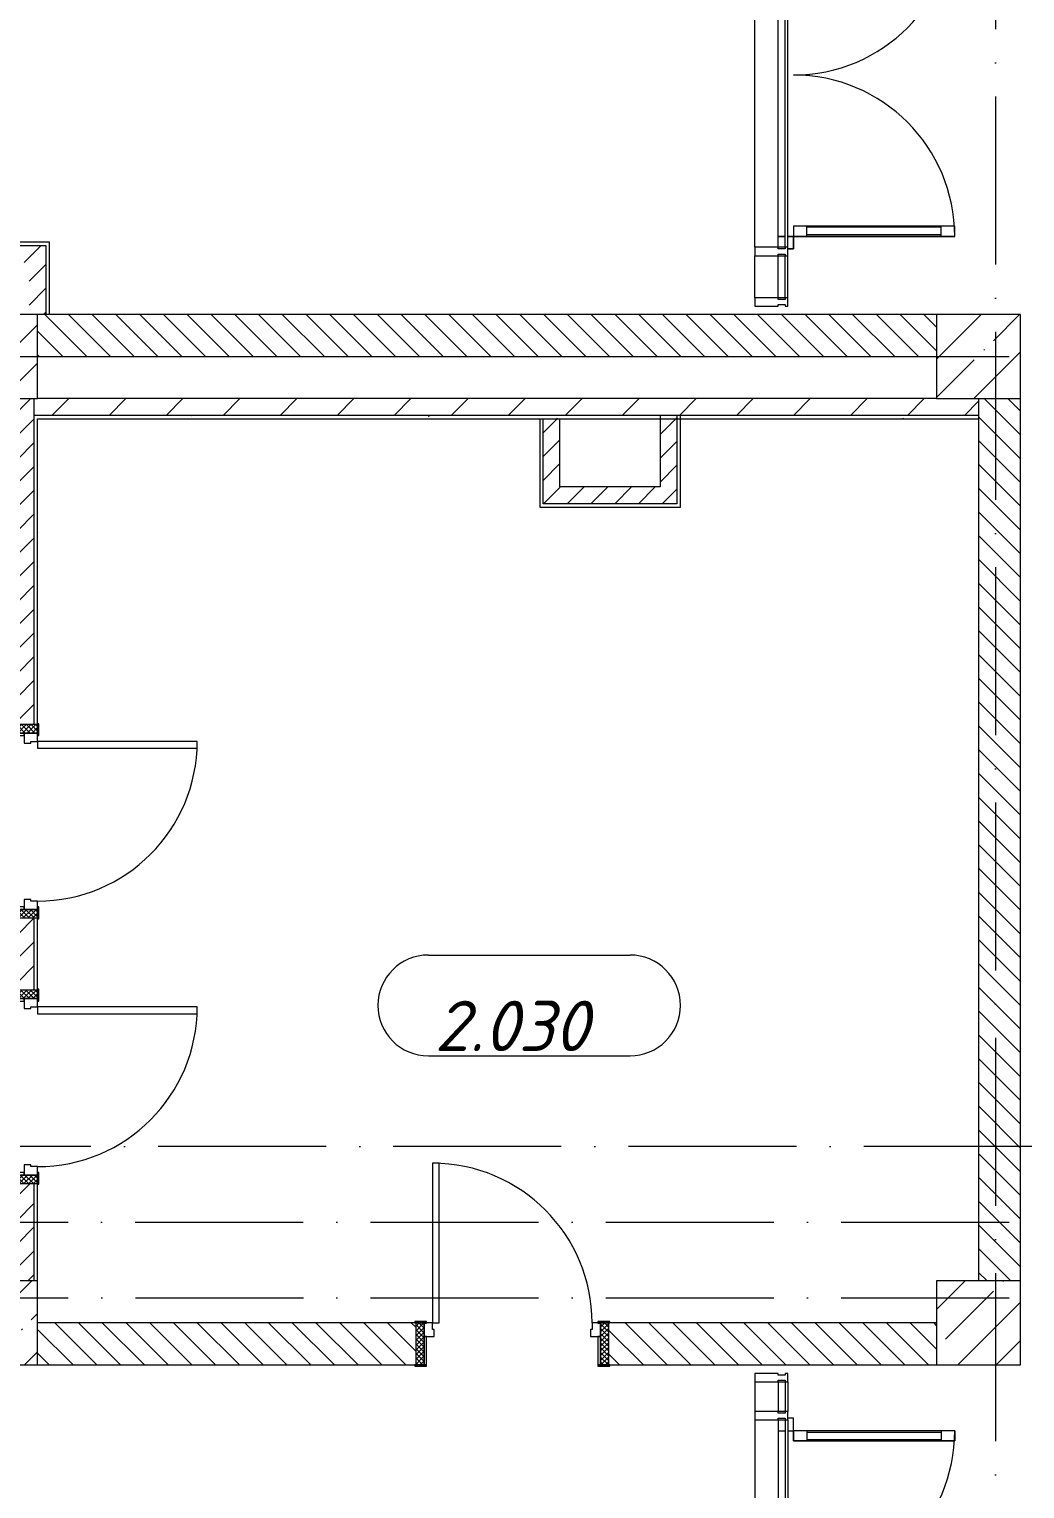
# Model space of a CAD drawing. Header units: millimetres. Extents: x -6467 to 106027, y -7090 to 195095.
# Drawn here: x 83350 to 89275, y 45194 to 53879 of the extents above; entities that cross this region are included whole.
import ezdxf

# ---------------------------------------------------------------- set-up
doc = ezdxf.new("R2010")
doc.units = ezdxf.units.MM
doc.linetypes.add('50_200_ШТРИХ_1Т_ш5_п1_п1_', pattern=[1400, 1000, -200, 0, -200])
for name, color, linetype, lineweight, true_color in [('A-AREA-IDEN-1', 7, 'Continuous', 9, 0xaaaaaa), ('A-GENM-1', 7, 'Continuous', 9, 0xaaaaaa), ('I-WALL-1', 7, 'Continuous', 5, 0x787878), ('Оси-3', 7, '50_200_ШТРИХ_1Т_ш5_п1_п1_', 9, 0xaaaaaa)]:
    doc.layers.add(name, color=color, linetype=linetype, lineweight=lineweight, true_color=true_color)
for name, color, linetype, lineweight in [('A-DETL-GENF', 7, 'Continuous', 9), ('A-DOOR', 7, 'Continuous', 9), ('A-DOOR-2', 7, 'Continuous', 5), ('A-DOOR-FRAM', 7, 'Continuous', 9), ('A-DOOR-FRAM-2', 7, 'Continuous', 5), ('A-GLAZ-CWMG', 7, 'Continuous', 9), ('A-GLAZ-CWMG-1', 7, 'Continuous', 20), ('A-WALL', 7, 'Continuous', 5), ('A-WALL-FNSH-1', 7, 'Continuous', 5), ('I-WALL', 7, 'Continuous', 5), ('S-COLS', 7, 'Continuous', 9), ('S-COLS-1', 7, 'Continuous', 5)]:
    doc.layers.add(name, color=color, linetype=linetype, lineweight=lineweight)
doc.styles.add('ISOCPEUR_I', font='isocpeui.ttf', dxfattribs={"height": 300})
pattern_1 = [(135, (0, 0), (-70.71068, -70.71068), [])]
pattern_2 = [(0, (0, 0), (406.4, 101.6), [6.706, -298.094, 6.706, -298.094, -1625.6]), (0, (0, 0), (406.4, 101.6), [-609.6, 6.706, -602.894, 6.706, -298.094, -711.2]), (0, (0, 0), (406.4, 101.6), [-1524, 6.706, -196.494, 6.706, -501.294]), (120, (152.4, 50.8), (-291.18818, 301.15272), [6.706, -298.094, 6.706, -298.094, -1625.6]), (120, (152.4, 50.8), (-291.18818, 301.15272), [-609.6, 6.706, -602.894, 6.706, -298.094, -711.2]), (120, (152.4, 50.8), (-291.18818, 301.15272), [-1524, 6.706, -196.494, 6.706, -501.294]), (240, (203.2, 254), (-115.21182, -402.75272), [6.706, -298.094, 6.706, -298.094, -1625.6]), (240, (203.2, 254), (-115.21182, -402.75272), [-609.6, 6.706, -602.894, 6.706, -298.094, -711.2]), (240, (203.2, 254), (-115.21182, -402.75272), [-1524, 6.706, -196.494, 6.706, -501.294])]
pattern_3 = [(45, (0, 0), (-70.71068, 70.71068), [])]

# ---------------------------------------------------------------- blocks, each defined once
blk = doc.blocks.new('BSC_Колонна _Прямоугольная - 500х500-V40-АИ_План этажа Радиаторы_2')
at = {"layer": 'S-COLS-1'}
h = blk.add_hatch(dxfattribs=at)
h.set_pattern_fill('FP_68', color=256, style=0, pattern_type=2)
h.set_pattern_definition([(45, (-89000, -51931.04), (-228.0985, 228.0985), []), (45, (-88771.9, -51931.04), (-228.0985, 228.0985), [403.225, -80.645, 6.706, -73.939])])
h.paths.add_polyline_path([(-250, -250), (250, -250), (250, 250), (-250, 250)])
for p, q in [((250, 250), (-250, 250)), ((-250, 250), (-250, -250)), ((250, -250), (250, 250)), ((-250, -250), (250, -250))]:
    blk.add_line(p, q, dxfattribs=at)
blk = doc.blocks.new('BSC_Колонна _Прямоугольная - 500х500-V41-АИ_План этажа Радиаторы_2')
at = {"layer": 'S-COLS-1'}
h = blk.add_hatch(dxfattribs=at)
h.set_pattern_fill('FP_69', color=256, style=0, pattern_type=2)
h.set_pattern_definition([(45, (-83150, -51931.04), (-228.0985, 228.0985), []), (45, (-82921.9, -51931.04), (-228.0985, 228.0985), [403.225, -80.645, 6.706, -73.939])])
h.paths.add_polyline_path([(-178.4, -250), (250, -250), (250, 250), (-250, 250), (-250, -250)])
for p, q in [((250, 250), (-250, 250)), ((-250, 250), (-250, -250)), ((250, -250), (250, 250)), ((-250, -250), (250, -250))]:
    blk.add_line(p, q, dxfattribs=at)
blk = doc.blocks.new('BSC_Колонна _Прямоугольная - 500х500-V95-АИ_План этажа Радиаторы_2')
at = {"layer": 'S-COLS-1'}
h = blk.add_hatch(dxfattribs=at)
h.set_pattern_fill('FP_131', color=256, style=0, pattern_type=2)
h.set_pattern_definition([(45, (-89000, -46181.04), (-228.0985, 228.0985), []), (45, (-88771.9, -46181.04), (-228.0985, 228.0985), [403.225, -80.645, 6.706, -73.939])])
h.paths.add_polyline_path([(-250, -250), (250, -250), (250, 250), (-250, 250)])
for p, q in [((250, 250), (-250, 250)), ((-250, 250), (-250, -250)), ((250, -250), (250, 250)), ((-250, -250), (250, -250))]:
    blk.add_line(p, q, dxfattribs=at)
blk = doc.blocks.new('BSC_Колонна _Прямоугольная - 500х500-V96-АИ_План этажа Радиаторы_2')
at = {"layer": 'S-COLS-1'}
h = blk.add_hatch(dxfattribs=at)
h.set_pattern_fill('FP_132', color=256, style=0, pattern_type=2)
h.set_pattern_definition([(45, (-83150, -46181.04), (-228.0985, 228.0985), []), (45, (-82921.9, -46181.04), (-228.0985, 228.0985), [403.225, -80.645, 6.706, -73.939])])
h.paths.add_polyline_path([(-250, -250), (250, -250), (250, 250), (-250, 250)])
for p, q in [((250, 250), (-250, 250)), ((-250, 250), (-250, -250)), ((250, -250), (250, 250)), ((-250, -250), (250, -250))]:
    blk.add_line(p, q, dxfattribs=at)
blk = doc.blocks.new('110_Дверь_СКБ_1Ст_Внутренняя - СОШ_Д-04_Дв_1150_900_x2100h_туалет для мальчиков_ туалет для девочек-25467990-АИ_План этажа Радиаторы_2')
at = {"layer": 'A-DOOR-2'}
h = blk.add_hatch(dxfattribs=at)
h.set_pattern_fill('FP_141', color=256, style=0, pattern_type=2)
h.set_pattern_definition([(135, (1751.41, 134.685), (-14.14214, -14.14214), []), (225, (1751.41, 134.685), (14.14214, -14.14214), [])])
h.paths.add_polyline_path([(587.5, -70), (587.5, 70), (537.5, 70), (537.5, -70)])
at = {"layer": 'A-DOOR-FRAM-2'}
h = blk.add_hatch(dxfattribs=at)
h.set_pattern_fill('FP_142', color=256, style=0, pattern_type=2)
h.set_pattern_definition([(45, (-371.384, 134.685), (-14.1421, 14.1421), []), (135, (-371.384, 134.685), (-14.1421, -14.1421), [])])
h.paths.add_polyline_path([(-512.5, 70), (-562.5, 70), (-562.5, -70), (-512.5, -70)])
at = {"layer": 'A-DOOR'}
for p, q in [((-462.5, 1020), (-462.5, 70)), ((-422.5, 1020), (-462.5, 1020)), ((-422.5, 70), (-422.5, 1020)), ((-462.5, 70), (-422.5, 70))]:
    blk.add_line(p, q, dxfattribs=at)
at = {"layer": 'A-DOOR-2'}
blk.add_arc((-462.5, 70), 950, 360, 90, dxfattribs=at)
at = {"layer": 'A-DOOR-FRAM'}
for p, q in [((-497.5, 78), (-567.5, 78)), ((-567.5, 78), (-567.5, 70)), ((-567.5, 70), (-497.5, 70)), ((-512.5, 70), (-562.5, 70)), ((-562.5, 70), (-562.5, -70)), ((-462.5, 70), (-512.5, 70)), ((-512.5, 70), (-512.5, -10)), ((-512.5, -70), (-512.5, 70)), ((-497.5, 70), (-512.5, 70)), ((-512.5, 70), (-512.5, 69)), ((-512.5, 69), (-497.5, 69)), ((-497.5, 70), (-497.5, 78)), ((-497.5, 69), (-497.5, 70)), ((-462.5, 30), (-462.5, 70)), ((-452.5, 30), (-462.5, 30)), ((-452.5, -10), (-452.5, 30)), ((487.5, 30), (477.5, 30)), ((477.5, 30), (477.5, -10)), ((487.5, 70), (487.5, 30)), ((537.5, 70), (487.5, 70)), ((592.5, 78), (522.5, 78)), ((522.5, 78), (522.5, 70)), ((537.5, 70), (522.5, 70)), ((522.5, 70), (522.5, 69)), ((522.5, 70), (592.5, 70)), ((522.5, 69), (537.5, 69)), ((537.5, -10), (537.5, 70)), ((587.5, 70), (537.5, 70)), ((537.5, 70), (537.5, -70)), ((537.5, 69), (537.5, 70)), ((587.5, -70), (587.5, 70)), ((592.5, 70), (592.5, 78)), ((-497.5, -70), (-567.5, -70)), ((-567.5, -70), (-567.5, -78)), ((-567.5, -78), (-497.5, -78)), ((-562.5, -70), (-512.5, -70)), ((-512.5, -10), (-452.5, -10)), ((-497.5, -10), (-512.5, -10)), ((-512.5, -10), (-512.5, -70)), ((-512.5, -70), (-497.5, -70)), ((-497.5, -70), (-497.5, -10)), ((-497.5, -78), (-497.5, -70)), ((477.5, -10), (537.5, -10)), ((537.5, -10), (522.5, -10)), ((522.5, -10), (522.5, -70)), ((522.5, -70), (537.5, -70)), ((592.5, -70), (522.5, -70)), ((522.5, -70), (522.5, -78)), ((522.5, -78), (592.5, -78)), ((537.5, -70), (537.5, -10)), ((537.5, -70), (587.5, -70)), ((592.5, -78), (592.5, -70))]:
    blk.add_line(p, q, dxfattribs=at)
blk = doc.blocks.new('Дверь_Витражная_СКБ_2Ст - ДВВ_ДАО_СОШ_Коридор EIW30-22811711-АИ_План этажа Радиаторы_2')
at = {"layer": 'A-DETL-GENF'}
for p, q in [((-960, 1010), (-900, 1010)), ((-960, 1010), (-960, 50)), ((-900, 1010), (-960, 1010)), ((-960, 1010), (-960, 50)), ((-900, 1010), (-900, 50)), ((-900, 50), (-900, 1010)), ((960, 1010), (900, 1010)), ((900, 1010), (900, 50)), ((960, 1010), (900, 1010)), ((900, 1010), (900, 50)), ((960, 1010), (960, 50)), ((960, 50), (960, 1010)), ((-960, 930), (-900, 930)), ((-950, 930), (-950, 130)), ((-906, 930), (-906, 130)), ((960, 930), (900, 930)), ((906, 930), (906, 130)), ((950, 930), (950, 130)), ((-960, 130), (-900, 130)), ((960, 130), (900, 130)), ((-1035, 50), (-1035, 17)), ((-960, 50), (-1035, 50)), ((-960, 50), (-1035, 50)), ((-1035, 50), (-1035, 17)), ((-900, 50), (-960, 50)), ((-960, 50), (-900, 50)), ((-960, 17), (-960, 50)), ((-960, 17), (-960, 50)), ((-960, -40), (-960, 0)), ((-960, -40), (-960, 0)), ((900, 50), (960, 50)), ((900, 50), (960, 50)), ((960, 17), (960, 50)), ((960, 50), (1035, 50)), ((960, 50), (960, 17)), ((1035, 50), (960, 50)), ((960, -40), (960, 0)), ((960, 0), (960, -40)), ((1035, 50), (1035, 17)), ((1035, 17), (1035, 50))]:
    blk.add_line(p, q, dxfattribs=at)
at = {"layer": 'A-DOOR-2'}
for p, q in [((-960, 1010), (-960, 50)), ((960, 1010), (960, 50))]:
    blk.add_line(p, q, dxfattribs=at)
for centre, start, end in [((-960, 50), 360, 90), ((960, 50), 90, 180)]:
    blk.add_arc(centre, 960, start, end, dxfattribs=at)
blk = doc.blocks.new('Прямоугольный импост - Импост структурный с накладкой - 180мм-22070662-АИ_План этажа Радиаторы_2')
at = {"layer": 'A-GLAZ-CWMG'}
for p, q in [((74510, 66555.7), (74510, 64505.7)), ((74527, 66555.7), (74567, 66555.7)), ((74527, 66555.7), (74527, 64505.7)), ((74567, 66555.7), (74567, 64505.7)), ((74707, 66555.7), (74707, 64505.7)), ((74567, 64505.7), (74527, 64505.7))]:
    blk.add_line(p, q, dxfattribs=at)
blk = doc.blocks.new('Прямоугольный импост - Импост структурный с накладкой - 180мм-26319075-АИ_План этажа Радиаторы_2')
at = {"layer": 'A-GLAZ-CWMG'}
for p, q in [((87668, 45831), (87668, 45653.5)), ((87808, 45831), (87848, 45831)), ((87808, 45831), (87808, 45653.5)), ((87848, 45831), (87848, 45653.5)), ((87865, 45831), (87865, 45653.5)), ((87848, 45653.5), (87808, 45653.5))]:
    blk.add_line(p, q, dxfattribs=at)
blk = doc.blocks.new('Дверь_Витражная_СКБ_2Ст - ДВВ_ДАО_СОШ_Коридор EIW30-22655007-АИ_План этажа Радиаторы_2')
at = {"layer": 'A-DETL-GENF'}
for p, q in [((-960, 40), (-960, 0)), ((-960, 0), (-960, 40)), ((960, 40), (960, 0)), ((960, 40), (960, 0)), ((-1035, -50), (-1035, -17)), ((-1035, -17), (-1035, -50)), ((-960, -50), (-1035, -50)), ((-1035, -50), (-960, -50)), ((-960, -17), (-960, -50)), ((-960, -50), (-960, -17)), ((-900, -50), (-960, -50)), ((-960, -1010), (-960, -50)), ((-900, -50), (-960, -50)), ((-960, -50), (-960, -1010)), ((-900, -1010), (-900, -50)), ((-900, -1010), (-900, -50)), ((900, -50), (960, -50)), ((900, -1010), (900, -50)), ((900, -50), (900, -1010)), ((960, -50), (900, -50)), ((960, -17), (960, -50)), ((960, -17), (960, -50)), ((960, -1010), (960, -50)), ((960, -1010), (960, -50)), ((960, -50), (1035, -50)), ((960, -50), (1035, -50)), ((1035, -50), (1035, -17)), ((1035, -50), (1035, -17)), ((-960, -130), (-900, -130)), ((-950, -930), (-950, -130)), ((-906, -930), (-906, -130)), ((960, -130), (900, -130)), ((906, -930), (906, -130)), ((950, -930), (950, -130)), ((-960, -930), (-900, -930)), ((960, -930), (900, -930)), ((-960, -1010), (-900, -1010)), ((-960, -1010), (-900, -1010)), ((960, -1010), (900, -1010)), ((900, -1010), (960, -1010))]:
    blk.add_line(p, q, dxfattribs=at)
at = {"layer": 'A-DOOR-2'}
for p, q in [((-960, -1010), (-960, -50)), ((960, -1010), (960, -50))]:
    blk.add_line(p, q, dxfattribs=at)
for centre, start, end in [((-960, -50), 270, 0), ((960, -50), 180, 270)]:
    blk.add_arc(centre, 960, start, end, dxfattribs=at)
blk = doc.blocks.new('Прямоугольный импост - Импост структурный с накладкой - 180мм-21819183-АИ_План этажа Радиаторы_2')
at = {"layer": 'A-GLAZ-CWMG'}
for p, q in [((9600, 11206), (9600, 13256)), ((9617, 13256), (9657, 13256)), ((9617, 11206), (9617, 13256)), ((9657, 11206), (9657, 13256)), ((9797, 11206), (9797, 13256)), ((9657, 11206), (9617, 11206))]:
    blk.add_line(p, q, dxfattribs=at)
blk = doc.blocks.new('110_Дверь_СКБ_1Ст_Внутренняя - СОШ_Д-04_Дв_1150_900_x2100h_туалет для мальчиков_ туалет для девочек-25538991-АИ_План этажа Радиаторы_2')
at = {"layer": 'A-DOOR-2'}
h = blk.add_hatch(dxfattribs=at)
h.set_pattern_fill('FP_50', color=256, style=0, pattern_type=2)
h.set_pattern_definition([(135, (1751.41, 189.685), (-14.14214, -14.14214), []), (225, (1751.41, 189.685), (14.14214, -14.14214), [])])
h.paths.add_polyline_path([(587.5, 125), (537.5, 125), (537.5, -125), (587.5, -125)])
at = {"layer": 'A-DOOR-FRAM-2'}
h = blk.add_hatch(dxfattribs=at)
h.set_pattern_fill('FP_51', color=256, style=0, pattern_type=2)
h.set_pattern_definition([(45, (-371.384, 189.685), (-14.1421, 14.1421), []), (135, (-371.384, 189.685), (-14.1421, -14.1421), [])])
h.paths.add_polyline_path([(-512.5, 125), (-562.5, 125), (-562.5, -125), (-512.5, -125)])
at = {"layer": 'A-DOOR'}
for p, q in [((-462.5, 1075), (-462.5, 125)), ((-422.5, 1075), (-462.5, 1075)), ((-422.5, 125), (-422.5, 1075)), ((-462.5, 125), (-422.5, 125))]:
    blk.add_line(p, q, dxfattribs=at)
at = {"layer": 'A-DOOR-2'}
blk.add_arc((-462.5, 125), 950, 360, 90, dxfattribs=at)
at = {"layer": 'A-DOOR-FRAM'}
for p, q in [((-497.5, 133), (-567.5, 133)), ((-567.5, 133), (-567.5, 125)), ((-567.5, 125), (-497.5, 125)), ((-512.5, 125), (-562.5, 125)), ((-562.5, 125), (-562.5, -125)), ((-462.5, 125), (-512.5, 125)), ((-512.5, 125), (-512.5, 45)), ((-512.5, -125), (-512.5, 125)), ((-497.5, 125), (-512.5, 125)), ((-512.5, 125), (-512.5, 124)), ((-512.5, 124), (-497.5, 124)), ((-497.5, 125), (-497.5, 133)), ((-497.5, 124), (-497.5, 125)), ((-462.5, 85), (-462.5, 125)), ((487.5, 125), (487.5, 85)), ((537.5, 125), (487.5, 125)), ((592.5, 133), (522.5, 133)), ((522.5, 133), (522.5, 125)), ((537.5, 125), (522.5, 125)), ((522.5, 125), (522.5, 124)), ((522.5, 125), (592.5, 125)), ((522.5, 124), (537.5, 124)), ((537.5, 45), (537.5, 125)), ((587.5, 125), (537.5, 125)), ((537.5, 125), (537.5, -125)), ((537.5, 124), (537.5, 125)), ((587.5, -125), (587.5, 125)), ((592.5, 125), (592.5, 133)), ((-512.5, 45), (-452.5, 45)), ((-497.5, 45), (-512.5, 45)), ((-512.5, 45), (-512.5, -125)), ((-497.5, -125), (-497.5, 45)), ((-452.5, 85), (-462.5, 85)), ((-452.5, 45), (-452.5, 85)), ((487.5, 85), (477.5, 85)), ((477.5, 85), (477.5, 45)), ((477.5, 45), (537.5, 45)), ((537.5, 45), (522.5, 45)), ((522.5, 45), (522.5, -125)), ((537.5, -125), (537.5, 45)), ((-497.5, -125), (-567.5, -125)), ((-567.5, -125), (-567.5, -133)), ((-567.5, -133), (-497.5, -133)), ((-562.5, -125), (-512.5, -125)), ((-512.5, -125), (-497.5, -125)), ((-497.5, -133), (-497.5, -125)), ((522.5, -125), (537.5, -125)), ((592.5, -125), (522.5, -125)), ((522.5, -125), (522.5, -133)), ((522.5, -133), (592.5, -133)), ((537.5, -125), (587.5, -125)), ((592.5, -133), (592.5, -125))]:
    blk.add_line(p, q, dxfattribs=at)
blk = doc.blocks.new('Прямоугольный импост - Импост структурный с накладкой - 180мм-26314006-АИ_План этажа Радиаторы_2')
at = {"layer": 'A-GLAZ-CWMG'}
for p, q in [((87668, 52281), (87668, 52531)), ((87808, 52531), (87848, 52531)), ((87808, 52281), (87808, 52531)), ((87848, 52281), (87848, 52531)), ((87865, 52281), (87865, 52531)), ((87848, 52281), (87808, 52281))]:
    blk.add_line(p, q, dxfattribs=at)
blk = doc.blocks.new('Прямоугольный импост - Импост структурный с накладкой - 180мм-22069925-АИ_План этажа Радиаторы_2')
at = {"layer": 'A-GLAZ-CWMG-1'}
for p, q in [((-25, 40), (-25, 180)), ((-25, 180), (25, 180)), ((25, 180), (25, 40)), ((-15, 40), (-25, 40)), ((-25, -17), (-25, 0)), ((-25, 0), (-15, 0)), ((-15, 0), (-15, 40)), ((15, 40), (15, 0)), ((25, 40), (15, 40)), ((15, 0), (25, 0)), ((25, 0), (25, -17)), ((25, -17), (-25, -17))]:
    blk.add_line(p, q, dxfattribs=at)
blk = doc.blocks.new('Прямоугольный импост - Импост структурный с накладкой - 180мм-20786475-АИ_План этажа Радиаторы_2')
at = {"layer": 'A-GLAZ-CWMG-1'}
for p, q in [((-25, 0), (-25, 17)), ((-25, 17), (25, 17)), ((-15, 0), (-25, 0)), ((-15, -40), (-15, 0)), ((25, 0), (15, 0)), ((15, 0), (15, -40)), ((25, 17), (25, 0)), ((-25, -180), (-25, -40)), ((-25, -40), (-15, -40)), ((15, -40), (25, -40)), ((25, -40), (25, -180)), ((25, -180), (-25, -180))]:
    blk.add_line(p, q, dxfattribs=at)
blk = doc.blocks.new('АР_Перемычка1 - АР_Перемычка-25538977-АИ_План этажа Радиаторы_2')
at = {"layer": 'A-GENM-1'}
blk.add_line((-250, -125), (-243, -125), dxfattribs=at)
blk = doc.blocks.new('AAR_СКБ_Марка_помещения_1_5 ммп - Номер-27962133-АИ_План этажа Радиаторы_2')
at = {"layer": 'A-AREA-IDEN-1'}
for p, q in [((-2.987, 3), (3.013, 3)), ((-2.987, 0), (3.013, 0))]:
    blk.add_line(p, q, dxfattribs=at)
for centre, start, end in [((-2.987, 1.5), 90, 270), ((3.013, 1.5), 270, 90)]:
    blk.add_arc(centre, 1.5, start, end, dxfattribs=at)

msp = doc.modelspace()

# ---------------------------------------------------------------- hatches: boundary and pattern name
at = {"layer": 'I-WALL'}
h = msp.add_hatch(dxfattribs=at)
h.set_pattern_fill('FP_4', color=256, style=0, pattern_type=2)
h.set_pattern_definition(pattern_3)
h.paths.add_polyline_path([(83350, 52491), (83350, 52591), (77520, 52591), (77520, 52491), (82556.3, 52491)])
h = msp.add_hatch(dxfattribs=at)
h.set_pattern_fill('FP_4', color=256, style=0, pattern_type=2)
h.set_pattern_definition(pattern_3)
h.paths.add_polyline_path([(83450, 52181), (83450, 52591), (83350, 52591), (83350, 52181), (83400, 52181)])
h = msp.add_hatch(dxfattribs=at)
h.set_pattern_fill('FP_2', color=256, style=0, pattern_type=2)
h.set_pattern_definition(pattern_1)
h.paths.add_polyline_path([(88750, 51931), (88750, 52181), (83400, 52181), (83400, 51931), (87539.3, 51931)])
h.paths.add_polyline_path([(82556.3, 51931), (82900, 51931), (82900, 52181), (81720, 52181), (81720, 51931), (82400, 51931)])
h = msp.add_hatch(dxfattribs=at)
h.set_pattern_fill('FP_4', color=256, style=0, pattern_type=2)
h.set_pattern_definition(pattern_3)
h.paths.add_polyline_path([(83280, 46431), (83380, 46431), (83380, 47011), (83280, 47011), (83280, 46861)])
h.paths.add_polyline_path([(83380, 48161), (83380, 48591), (83280, 48591), (83280, 48161)])
h.paths.add_polyline_path([(83280, 49741), (83380, 49741), (83380, 51681), (83280, 51681), (83280, 50371)])
h = msp.add_hatch(dxfattribs=at)
h.set_pattern_fill('FP_5', color=256, style=0, pattern_type=2)
h.set_pattern_definition([(45, (0, 0), (-169.7056, 169.7056), [])])
h.paths.add_polyline_path([(89000, 51581), (89000, 51681), (83380, 51681), (83380, 51581), (88750, 51581)])
h = msp.add_hatch(dxfattribs=at)
h.set_pattern_fill('FP_2', color=256, style=0, pattern_type=2)
h.set_pattern_definition(pattern_1)
h.paths.add_polyline_path([(89000, 46431), (89250, 46431), (89250, 51681), (89000, 51681), (89000, 47555.3)])
h = msp.add_hatch(dxfattribs=at)
h.set_pattern_fill('FP_4', color=256, style=0, pattern_type=2)
h.set_pattern_definition(pattern_3)
h.paths.add_polyline_path([(86508, 51055), (86508, 51561), (86408, 51561), (86408, 51055)])
h = msp.add_hatch(dxfattribs=at)
h.set_pattern_fill('FP_4', color=256, style=0, pattern_type=2)
h.set_pattern_definition(pattern_3)
h.paths.add_polyline_path([(87205, 51155), (87205, 51581), (87105, 51581), (87105, 51155)])
h = msp.add_hatch(dxfattribs=at)
h.set_pattern_fill('FP_4', color=256, style=0, pattern_type=2)
h.set_pattern_definition(pattern_3)
h.paths.add_polyline_path([(86508, 51055), (87205, 51055), (87205, 51155), (86508, 51155)])
h = msp.add_hatch(dxfattribs=at)
h.set_pattern_fill('FP_2', color=256, style=0, pattern_type=2)
h.set_pattern_definition(pattern_1)
h.paths.add_polyline_path([(88750, 45931), (88750, 46181), (86800, 46181), (86800, 45931), (86805, 45931)])
h.paths.add_polyline_path([(85645, 45931), (85650, 45931), (85650, 46181), (83400, 46178.8), (83400, 45931)])
h.paths.add_polyline_path([(82900, 45931), (82900, 46181), (78000, 46181), (78000, 45931), (82556.3, 45931)])
at = {"layer": 'I-WALL-1'}
h = msp.add_hatch(dxfattribs=at)
h.set_pattern_fill('FP_3', color=256, style=0, pattern_type=2)
h.set_pattern_definition(pattern_2)
h.paths.add_polyline_path([(82556.3, 52591), (83450, 52591), (83450, 52611), (77500, 52611), (77500, 52591), (81725.8, 52591)])
h = msp.add_hatch(dxfattribs=at)
h.set_pattern_fill('FP_3', color=256, style=0, pattern_type=2)
h.set_pattern_definition(pattern_2)
h.paths.add_polyline_path([(83470, 52181), (83470, 52611), (83450, 52611), (83450, 52181)])
h = msp.add_hatch(dxfattribs=at)
h.set_pattern_fill('FP_3', color=256, style=0, pattern_type=2)
h.set_pattern_definition(pattern_2)
h.paths.add_polyline_path([(83394, 46431), (83400, 46431), (83400, 47011), (83380, 47011), (83380, 46431)])
h.paths.add_polyline_path([(83400, 48161), (83400, 48591), (83380, 48591), (83380, 48161)])
h.paths.add_polyline_path([(83380, 49741), (83400, 49741), (83400, 51581), (83380, 51581), (83380, 50371)])
h = msp.add_hatch(dxfattribs=at)
h.set_pattern_fill('FP_3', color=256, style=0, pattern_type=2)
h.set_pattern_definition(pattern_2)
h.paths.add_polyline_path([(89000, 51561), (89000, 51581), (83400, 51581), (83400, 51561), (87539.3, 51561)])
h = msp.add_hatch(dxfattribs=at)
h.set_pattern_fill('FP_3', color=256, style=0, pattern_type=2)
h.set_pattern_definition(pattern_2)
h.paths.add_polyline_path([(86408, 51035), (86408, 51561), (86388, 51561), (86388, 51035)])
h = msp.add_hatch(dxfattribs=at)
h.set_pattern_fill('FP_3', color=256, style=0, pattern_type=2)
h.set_pattern_definition(pattern_2)
h.paths.add_polyline_path([(87225, 51055), (87225, 51581), (87205, 51581), (87205, 51055)])
h = msp.add_hatch(dxfattribs=at)
h.set_pattern_fill('FP_3', color=256, style=0, pattern_type=2)
h.set_pattern_definition(pattern_2)
h.paths.add_polyline_path([(86408, 51035), (87225, 51035), (87225, 51055), (86408, 51055)])

# ---------------------------------------------------------------- linework, layer by layer
at = {"layer": 'A-WALL'}
for p, q in [((77520, 52591), (83450, 52591)), ((83450, 52591), (83450, 52181)), ((88750, 52181), (83400, 52181)), ((83400, 51931), (88750, 51931)), ((83380, 49741), (83380, 51681)), ((89000, 51681), (89000, 46431)), ((89250, 46431), (89250, 51681)), ((89000, 51581), (83380, 51581)), ((86408, 51055), (86408, 51561)), ((87205, 51581), (87205, 51055)), ((87205, 51055), (86408, 51055)), ((83380, 48161), (83380, 48591)), ((83380, 46431), (83380, 47011)), ((85645, 46181), (83400, 46181)), ((88750, 46181), (86805, 46181)), ((83400, 45931), (85645, 45931)), ((86805, 45931), (88750, 45931))]:
    msp.add_line(p, q, dxfattribs=at)
at = {"layer": 'A-WALL-FNSH-1'}
for p, q in [((83470, 52611), (77500, 52611)), ((83470, 52181), (83470, 52611)), ((88750, 51681), (83400, 51681)), ((83400, 49746), (83400, 51561)), ((83400, 51561), (89000, 51561)), ((86388, 51561), (86388, 51035)), ((86508, 51155), (86508, 51561)), ((87105, 51581), (87105, 51155)), ((87225, 51035), (87225, 51581)), ((87105, 51155), (86508, 51155)), ((86388, 51035), (87225, 51035)), ((83400, 48166), (83400, 48586)), ((83400, 46431), (83400, 47006))]:
    msp.add_line(p, q, dxfattribs=at)
at = {"layer": 'Оси-3'}
for p, q in [((89100, 91281), (89100, -5889.7)), ((68580.7, 51931), (104718, 51931)), ((104718, 47231), (82581.2, 47231)), ((82581.2, 46781), (104718, 46781)), ((68580.7, 46331), (90318.8, 46331))]:
    msp.add_line(p, q, dxfattribs=at)

# ---------------------------------------------------------------- block references
at = {"layer": 'A-AREA-IDEN-1', "xscale": 199.9999999999999, "yscale": 199.9999999999999, "zscale": 199.9999999999999}
msp.add_blockref('AAR_СКБ_Марка_помещения_1_5 ммп - Номер-27962133-АИ_План этажа Радиаторы_2', (86322.9, 47770), dxfattribs=at)
at = {"layer": 'A-DOOR-2'}
for name, p, rotation in [('Дверь_Витражная_СКБ_2Ст - ДВВ_ДАО_СОШ_Коридор EIW30-22811711-АИ_План этажа Радиаторы_2', (87848, 53606), 270), ('110_Дверь_СКБ_1Ст_Внутренняя - СОШ_Д-04_Дв_1150_900_x2100h_туалет для мальчиков_ туалет для девочек-25467990-АИ_План этажа Радиаторы_2', (83330, 49178.5), 270), ('110_Дверь_СКБ_1Ст_Внутренняя - СОШ_Д-04_Дв_1150_900_x2100h_туалет для мальчиков_ туалет для девочек-25467990-АИ_План этажа Радиаторы_2', (83330, 47598.5), 270), ('Дверь_Витражная_СКБ_2Ст - ДВВ_ДАО_СОШ_Коридор EIW30-22655007-АИ_План этажа Радиаторы_2', (87848, 44578.5), 90)]:
    msp.add_blockref(name, p, dxfattribs=dict(at, rotation=rotation))
msp.add_blockref('110_Дверь_СКБ_1Ст_Внутренняя - СОШ_Д-04_Дв_1150_900_x2100h_туалет для мальчиков_ туалет для девочек-25538991-АИ_План этажа Радиаторы_2', (86212.5, 46056), dxfattribs=at)
at = {"layer": 'A-GENM-1'}
msp.add_blockref('АР_Перемычка1 - АР_Перемычка-25538977-АИ_План этажа Радиаторы_2', (85650, 46056), dxfattribs=at)
at = {"layer": 'A-GLAZ-CWMG', "rotation": 180}
for name, p in [('Прямоугольный импост - Импост структурный с накладкой - 180мм-22070662-АИ_План этажа Радиаторы_2', (162375, 119136.7)), ('Прямоугольный импост - Импост структурный с накладкой - 180мм-21819183-АИ_План этажа Радиаторы_2', (97465, 56809.6))]:
    msp.add_blockref(name, p, dxfattribs=at)
at = {"layer": 'A-GLAZ-CWMG', "extrusion": (0, 0, -1)}
for name, p, rotation in [('Прямоугольный импост - Импост структурный с накладкой - 180мм-22069925-АИ_План этажа Радиаторы_2', (-87848, 52556), 270), ('Прямоугольный импост - Импост структурный с накладкой - 180мм-22069925-АИ_План этажа Радиаторы_2', (-87848, 52256), 270), ('Прямоугольный импост - Импост структурный с накладкой - 180мм-20786475-АИ_План этажа Радиаторы_2', (-87848, 45856), 90), ('Прямоугольный импост - Импост структурный с накладкой - 180мм-20786475-АИ_План этажа Радиаторы_2', (-87848, 45628.5), 90)]:
    msp.add_blockref(name, p, dxfattribs=dict(at, rotation=rotation))
at = {"layer": 'A-GLAZ-CWMG'}
for name in ['Прямоугольный импост - Импост структурный с накладкой - 180мм-26314006-АИ_План этажа Радиаторы_2', 'Прямоугольный импост - Импост структурный с накладкой - 180мм-26319075-АИ_План этажа Радиаторы_2']:
    msp.add_blockref(name, (0, 0), dxfattribs=at)
at = {"layer": 'S-COLS'}
for name, p in [('BSC_Колонна _Прямоугольная - 500х500-V41-АИ_План этажа Радиаторы_2', (83150, 51931)), ('BSC_Колонна _Прямоугольная - 500х500-V40-АИ_План этажа Радиаторы_2', (89000, 51931)), ('BSC_Колонна _Прямоугольная - 500х500-V96-АИ_План этажа Радиаторы_2', (83150, 46181)), ('BSC_Колонна _Прямоугольная - 500х500-V95-АИ_План этажа Радиаторы_2', (89000, 46181))]:
    msp.add_blockref(name, p, dxfattribs=at)

# ---------------------------------------------------------------- texts
at = {"layer": 'A-AREA-IDEN-1', "insert": (86219.7, 47798.2), "char_height": 300, "width": 952, "attachment_point": 8, "line_spacing_factor": 1.139951, "style": 'ISOCPEUR_I'}
msp.add_mtext('\\pxqc,t8.46667,16.93333,25.4,33.86667,42.33333,50.8,59.26667,67.73333,76.2,84.66667,93.13333,101.6,110.06667,118.53333,127,135.46667,143.93333,152.4,160.86667,169.33333,177.8,186.26667,194.73333,203.2,211.66667,220.13333,228.6,237.06667,245.53333,254,262.46667,270.93333;{2.030}', dxfattribs=at)

doc.saveas('drawing.dxf')
